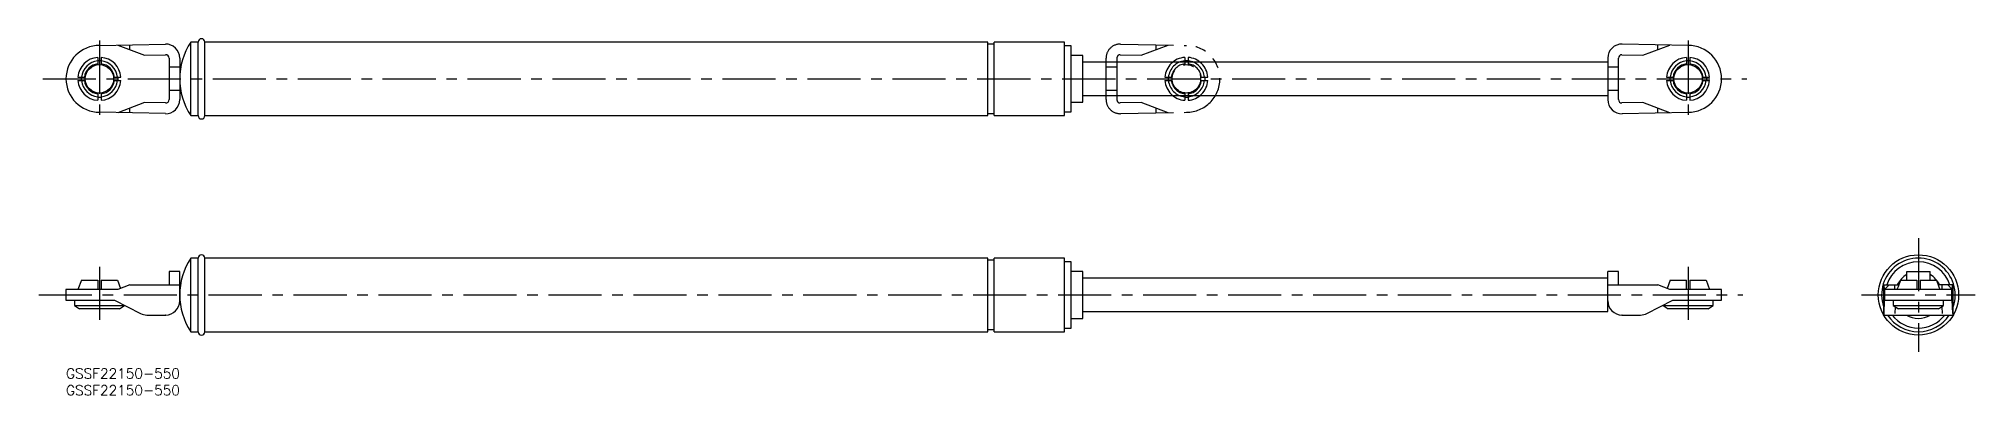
# Model space of a CAD drawing. Extents: x -8 to 571, y -8 to 99.
import ezdxf

# ---------------------------------------------------------------- set-up
doc = ezdxf.new("R2010")
doc.units = 0
doc.header["$LTSCALE"] = 0.5
doc.linetypes.add('CENTER', pattern=[50.8, 31.75, -6.35, 6.35, -6.35])
doc.linetypes.add('PHANTOM', pattern=[63.5, 31.75, -6.35, 6.35, -6.35, 6.35, -6.35])
for name, color, linetype in [('MSM_CENTER', 1, 'CENTER'), ('MSM_CONTINUOUS', 7, 'CONTINUOUS'), ('MSM_IMAGINARY', 6, 'PHANTOM'), ('MSM_PART_NUMBER', 7, 'CONTINUOUS')]:
    doc.layers.add(name, color=color, linetype=linetype)
doc.styles.get("Standard").update_dxf_attribs({"font": 'txt.shx', "height": 3, "bigfont": 'bigfont.shx'})

msp = doc.modelspace()

# ---------------------------------------------------------------- linework, layer by layer
at = {"layer": 'MSM_CENTER'}
for p, q in [((10, 98.04), (10, 75.17)), ((485, 98.04), (485, 75.17)), ((-6.93, 86.61), (502.54, 86.61)), ((553.86, 39), (553.86, 5)), ((10, 30.4), (10, 13.8)), ((485, 30.4), (485, 13.8)), ((-8.15, 22), (501.32, 22)), ((536.86, 22), (570.86, 22))]:
    msp.add_line(p, q, dxfattribs=at)
at = {"layer": 'MSM_CONTINUOUS'}
for p, q in [((9.5, 93.02), (9.5, 90.83)), ((10, 96.61), (29.71, 97.02)), ((10.5, 93.02), (10.5, 90.83)), ((15.5, 96.72), (23.5, 93.69)), ((19.09, 95.36), (19.09, 96.8)), ((23.5, 93.69), (29.78, 93.82)), ((30.8, 92.82), (30.8, 80.39)), ((34, 92.82), (34, 80.39)), ((39.5, 97.61), (37.3, 97.61)), ((37.3, 75.61), (37.3, 97.61)), ((39.5, 75.61), (39.5, 97.61)), ((275.6, 97.61), (41.5, 97.61)), ((41.5, 75.61), (41.5, 97.61)), ((275.6, 75.61), (275.6, 97.61)), ((277.5, 96.96), (275.6, 96.96)), ((298.5, 97.61), (277.5, 97.61)), ((277.5, 75.61), (277.5, 97.61)), ((298.5, 75.61), (298.5, 97.61)), ((300.5, 96.51), (298.5, 96.51)), ((300.5, 76.71), (300.5, 96.51)), ((304, 93.61), (300.5, 93.61)), ((304, 79.61), (304, 93.61)), ((461, 92.82), (461, 80.39)), ((464.2, 80.39), (464.2, 92.82)), ((465.22, 93.82), (471.5, 93.69)), ((485, 96.61), (465.29, 97.02)), ((471.5, 93.69), (479.5, 96.72)), ((475.91, 95.36), (475.91, 96.8)), ((484.5, 93.02), (484.5, 90.83)), ((485.5, 93.02), (485.5, 90.83)), ((3.58, 87.11), (5.78, 87.11)), ((4.52, 87.11), (4.5, 86.61)), ((9.5, 92.08), (10, 92.11)), ((10, 92.11), (10.5, 92.08)), ((14.22, 87.11), (16.42, 87.11)), ((15.48, 87.11), (15.5, 86.61)), ((34, 90.11), (30.8, 90.11)), ((461, 91.61), (304, 91.61)), ((464.2, 90.11), (461, 90.11)), ((478.58, 87.11), (480.78, 87.11)), ((479.52, 87.11), (479.5, 86.61)), ((484.5, 92.08), (485, 92.11)), ((485, 92.11), (485.5, 92.08)), ((489.22, 87.11), (491.42, 87.11)), ((490.48, 87.11), (490.5, 86.61)), ((3.58, 86.11), (5.78, 86.11)), ((4.5, 86.61), (4.52, 86.11)), ((9.5, 82.39), (9.5, 80.19)), ((9.5, 81.13), (10, 81.11)), ((10, 81.11), (10.5, 81.13)), ((10.5, 82.39), (10.5, 80.19)), ((14.22, 86.11), (16.42, 86.11)), ((15.5, 86.61), (15.48, 86.11)), ((34, 83.11), (30.8, 83.11)), ((304, 81.61), (461, 81.61)), ((464.2, 83.11), (461, 83.11)), ((478.58, 86.11), (480.78, 86.11)), ((479.5, 86.61), (479.52, 86.11)), ((484.5, 82.39), (484.5, 80.19)), ((484.5, 81.13), (485, 81.11)), ((485, 81.11), (485.5, 81.13)), ((485.5, 82.39), (485.5, 80.19)), ((489.22, 86.11), (491.42, 86.11)), ((490.5, 86.61), (490.48, 86.11)), ((29.71, 76.2), (10, 76.61)), ((23.5, 79.53), (15.5, 76.49)), ((19.09, 76.42), (19.09, 77.85)), ((29.78, 79.39), (23.5, 79.53)), ((37.3, 75.61), (39.5, 75.61)), ((41.5, 75.61), (275.6, 75.61)), ((275.6, 76.26), (277.5, 76.26)), ((277.5, 75.61), (298.5, 75.61)), ((298.5, 76.71), (300.5, 76.71)), ((300.5, 79.61), (304, 79.61)), ((471.5, 79.53), (465.22, 79.39)), ((465.29, 76.2), (485, 76.61)), ((479.5, 76.49), (471.5, 79.53)), ((475.91, 76.42), (475.91, 77.85)), ((34, 29), (30.8, 29)), ((30.8, 29), (30.8, 25)), ((34, 20.2), (34, 29)), ((39.5, 33), (37.3, 33)), ((37.3, 11), (37.3, 33)), ((39.5, 11), (39.5, 33)), ((275.6, 33), (41.5, 33)), ((41.5, 11), (41.5, 33)), ((275.6, 11), (275.6, 33)), ((277.5, 32.35), (275.6, 32.35)), ((298.5, 33), (277.5, 33)), ((277.5, 11), (277.5, 33)), ((298.5, 11), (298.5, 33)), ((300.5, 31.9), (298.5, 31.9)), ((300.5, 12.1), (300.5, 31.9)), ((304, 29), (300.5, 29)), ((304, 15), (304, 29)), ((461, 17), (461, 29)), ((464.2, 29), (461, 29)), ((464.2, 25), (464.2, 29)), ((550.36, 26.4), (550.36, 29)), ((550.36, 29), (557.36, 29)), ((557.36, 26.4), (557.36, 29)), ((15.5, 23.6), (0, 23.6)), ((0, 23.6), (0, 20.4)), ((4.62, 26.4), (3.58, 23.6)), ((4.62, 26.4), (9.5, 26.4)), ((9.5, 26.4), (9.5, 23.6)), ((10.5, 26.4), (15.38, 26.4)), ((10.5, 26.4), (10.5, 23.6)), ((15.38, 26.4), (16.3, 23.91)), ((19.09, 25), (15.5, 23.6)), ((19.09, 25), (34, 25)), ((461, 27), (304, 27)), ((461, 25), (475.91, 25)), ((479.5, 23.6), (475.91, 25)), ((479.62, 26.4), (478.7, 23.91)), ((495, 23.6), (479.5, 23.6)), ((479.62, 26.4), (484.5, 26.4)), ((484.5, 23.6), (484.5, 26.4)), ((485.5, 26.4), (490.38, 26.4)), ((485.5, 26.4), (485.5, 23.6)), ((490.38, 26.4), (491.42, 23.6)), ((495, 20.4), (495, 23.6)), ((543.45, 25), (543.45, 16)), ((543.45, 25), (547.96, 25)), ((543.45, 25), (543.45, 25)), ((543.75, 23.6), (543.67, 25)), ((545.11, 25), (543.75, 23.6)), ((563.98, 23.6), (543.75, 23.6)), ((543.86, 20.4), (543.86, 23.6)), ((546.78, 23.6), (546.78, 25)), ((547.77, 24.47), (547.44, 23.6)), ((548.48, 26.4), (547.77, 24.47)), ((548.48, 26.4), (553.36, 26.4)), ((553.36, 26.4), (553.36, 23.6)), ((554.36, 26.4), (559.24, 26.4)), ((554.36, 26.4), (554.36, 23.6)), ((559.24, 26.4), (559.96, 24.47)), ((564.27, 25), (559.76, 25)), ((559.96, 24.47), (560.28, 23.6)), ((560.94, 23.6), (560.94, 25)), ((562.61, 25), (563.98, 23.6)), ((563.86, 20.4), (563.86, 23.6)), ((563.98, 23.6), (564.05, 25)), ((564.27, 16), (564.27, 25)), ((564.27, 25), (564.27, 25)), ((0, 20.4), (14.54, 20.4)), ((2.5, 20.4), (2.5, 18.8)), ((2.5, 18.8), (4, 17.8)), ((2.5, 18.8), (17.5, 18.8)), ((16, 17.8), (4, 17.8)), ((14.54, 20.4), (22.3, 16.46)), ((16, 17.8), (17.5, 18.8)), ((17.5, 18.8), (17.5, 18.9)), ((472.7, 16.46), (480.46, 20.4)), ((477.5, 18.9), (477.5, 18.8)), ((477.5, 18.8), (479, 17.8)), ((477.5, 18.8), (492.5, 18.8)), ((491, 17.8), (479, 17.8)), ((480.46, 20.4), (495, 20.4)), ((491, 17.8), (492.5, 18.8)), ((492.5, 18.8), (492.5, 20.4)), ((543.6, 16.46), (543.77, 20.4)), ((543.77, 20.4), (563.96, 20.4)), ((546.36, 20.4), (546.36, 18.8)), ((546.36, 18.8), (547.86, 17.8)), ((546.36, 18.8), (561.36, 18.8)), ((546.89, 18.45), (546.81, 16.46)), ((559.86, 17.8), (547.86, 17.8)), ((559.86, 17.8), (561.36, 18.8)), ((560.83, 18.45), (560.92, 16.46)), ((561.36, 18.8), (561.36, 20.4)), ((564.12, 16.46), (563.96, 20.4)), ((24.2, 16), (29.71, 16)), ((29.8, 16), (29.71, 16)), ((275.6, 11.65), (277.5, 11.65)), ((298.5, 12.1), (300.5, 12.1)), ((300.5, 15), (304, 15)), ((304, 17), (461, 17)), ((465.29, 16), (465.2, 16)), ((465.29, 16), (470.8, 16)), ((543.45, 16), (564.27, 16)), ((543.45, 16), (543.45, 16)), ((543.56, 16), (543.57, 16)), ((543.57, 16.02), (543.58, 16.03)), ((543.57, 16.01), (543.57, 16.02)), ((543.57, 16), (543.57, 16.01)), ((543.57, 16.01), (543.57, 16.01)), ((543.57, 16), (543.57, 16)), ((543.58, 16.11), (543.59, 16.13)), ((543.58, 16.09), (543.58, 16.11)), ((543.58, 16.07), (543.58, 16.09)), ((543.58, 16.06), (543.58, 16.07)), ((543.58, 16.04), (543.58, 16.06)), ((543.58, 16.03), (543.58, 16.04)), ((543.59, 16.25), (543.6, 16.28)), ((543.59, 16.22), (543.59, 16.25)), ((543.59, 16.2), (543.59, 16.22)), ((543.59, 16.17), (543.59, 16.2)), ((543.59, 16.15), (543.59, 16.17)), ((543.59, 16.13), (543.59, 16.15)), ((543.6, 16.42), (543.6, 16.46)), ((543.6, 16.38), (543.6, 16.42)), ((543.6, 16.35), (543.6, 16.38)), ((543.6, 16.31), (543.6, 16.35)), ((543.6, 16.28), (543.6, 16.31)), ((564.12, 16.46), (564.12, 16.42)), ((564.12, 16.42), (564.12, 16.38)), ((564.12, 16.38), (564.12, 16.35)), ((564.12, 16.35), (564.12, 16.31)), ((564.12, 16.31), (564.12, 16.28)), ((564.12, 16.28), (564.13, 16.25)), ((564.13, 16.25), (564.13, 16.22)), ((564.13, 16.22), (564.13, 16.2)), ((564.13, 16.2), (564.13, 16.17)), ((564.13, 16.17), (564.13, 16.15)), ((564.13, 16.15), (564.14, 16.13)), ((564.14, 16.13), (564.14, 16.11)), ((564.14, 16.11), (564.14, 16.09)), ((564.14, 16.09), (564.14, 16.07)), ((564.14, 16.07), (564.14, 16.06)), ((564.14, 16.06), (564.14, 16.04)), ((564.14, 16.04), (564.15, 16.03)), ((564.15, 16.03), (564.15, 16.02)), ((564.15, 16.02), (564.15, 16.01)), ((564.15, 16.01), (564.15, 16.01)), ((564.15, 16.01), (564.15, 16)), ((564.15, 16), (564.15, 16)), ((564.15, 16), (564.16, 16)), ((564.27, 16), (564.27, 16)), ((37.3, 11), (39.5, 11)), ((41.5, 11), (275.6, 11)), ((277.5, 11), (298.5, 11))]:
    msp.add_line(p, q, dxfattribs=at)
for centre, radius in [((10, 86.61), 4.25), ((485, 86.61), 4.25), ((553.86, 22), 12)]:
    msp.add_circle(centre, radius, dxfattribs=at)
for centre, radius, start, end in [((40.5, 97.61), 1, 0, 180), ((10, 86.61), 10, 90, 270), ((10, 86.61), 6.44, 94.45407, 175.54593), ((10, 86.61), 6.44, 4.45407, 85.54593), ((29.8, 92.82), 4.2, 0, 91.19349), ((29.8, 92.82), 1, 0, 91.19349), ((54, 86.61), 20, 146.63299, 213.36701), ((465.2, 92.82), 4.2, 88.80651, 180), ((465.2, 92.82), 1, 88.80651, 180), ((485, 86.61), 6.44, 94.45407, 175.54593), ((485, 86.61), 10, 270, 90), ((485, 86.61), 6.44, 4.45407, 85.54593), ((10, 86.61), 5.4, 95.31277, 174.68723), ((10, 86.61), 4.5, 96.37937, 173.62063), ((10, 86.61), 5.4, 5.31277, 84.68723), ((10, 86.61), 4.5, 6.37937, 83.62063), ((485, 86.61), 5.4, 95.31277, 174.68723), ((485, 86.61), 4.5, 96.37937, 173.62063), ((485, 86.61), 5.4, 5.31277, 84.68723), ((485, 86.61), 4.5, 6.37937, 83.62063), ((10, 86.61), 6.44, 184.45407, 265.54593), ((10, 86.61), 5.4, 185.31277, 264.68723), ((10, 86.61), 4.5, 186.37937, 263.62063), ((10, 86.61), 5.4, 275.31277, 354.68723), ((10, 86.61), 6.44, 274.45407, 355.54593), ((10, 86.61), 4.5, 276.37937, 353.62063), ((485, 86.61), 6.44, 184.45407, 265.54593), ((485, 86.61), 5.4, 185.31277, 264.68723), ((485, 86.61), 4.5, 186.37937, 263.62063), ((485, 86.61), 5.4, 275.31277, 354.68723), ((485, 86.61), 6.44, 274.45407, 355.54593), ((485, 86.61), 4.5, 276.37937, 353.62063), ((29.8, 80.39), 4.2, 268.80651, 0), ((29.8, 80.39), 1, 268.80651, 0), ((40.5, 75.61), 1, 180, 0), ((465.2, 80.39), 4.2, 180, 271.19349), ((465.2, 80.39), 1, 180, 271.19349), ((54, 22), 20, 146.63299, 213.36701), ((40.5, 33), 1, 0, 180), ((553.86, 22), 11, 341.17491, 198.82509), ((553.86, 22), 9.9, 17.6397, 162.3603), ((553.86, 22), 7, 120, 154.62307), ((553.86, 22), 7, 25.37693, 60), ((29.8, 20.2), 4.2, 270, 0), ((465.2, 20.2), 4.2, 180, 270), ((24.2, 20.2), 4.2, 243.03406, 270), ((470.8, 20.2), 4.2, 270, 296.96594), ((553.86, 22), 11, 213.05573, 326.94427), ((553.86, 22), 9.9, 217.3052, 322.6948), ((553.86, 22), 7, 238.99728, 301.00272), ((40.5, 11), 1, 180, 0)]:
    msp.add_arc(centre, radius, start, end, dxfattribs=at)
at = {"layer": 'MSM_IMAGINARY'}
for p, q in [((311, 80.39), (311, 92.82)), ((314.2, 92.82), (314.2, 80.39)), ((315.22, 93.82), (321.5, 93.69)), ((315.29, 97.02), (335, 96.61)), ((321.5, 93.69), (329.5, 96.72)), ((325.91, 95.36), (325.91, 96.8)), ((334.5, 93.02), (334.5, 90.83)), ((335.5, 93.02), (335.5, 90.83)), ((314.2, 90.11), (311, 90.11)), ((328.58, 87.11), (330.78, 87.11)), ((329.52, 87.11), (329.5, 86.61)), ((334.5, 92.08), (335, 92.11)), ((335, 92.11), (335.5, 92.08)), ((339.22, 87.11), (341.42, 87.11)), ((340.48, 87.11), (340.5, 86.61)), ((314.2, 83.11), (311, 83.11)), ((328.58, 86.11), (330.78, 86.11)), ((329.5, 86.61), (329.52, 86.11)), ((334.5, 82.39), (334.5, 80.19)), ((334.5, 81.13), (335, 81.11)), ((335, 81.11), (335.5, 81.13)), ((335.5, 82.39), (335.5, 80.19)), ((339.22, 86.11), (341.42, 86.11)), ((340.5, 86.61), (340.48, 86.11)), ((321.5, 79.53), (315.22, 79.39)), ((315.29, 76.2), (335, 76.61)), ((329.5, 76.49), (321.5, 79.53)), ((325.91, 76.42), (325.91, 77.85))]:
    msp.add_line(p, q, dxfattribs=at)
msp.add_circle((335, 86.61), 4.25, dxfattribs=at)
for centre, radius, start, end in [((315.2, 92.82), 4.2, 88.80651, 180), ((315.2, 92.82), 1, 88.80651, 180), ((335, 86.61), 6.44, 94.45407, 175.54593), ((335, 86.61), 10, 270, 90), ((335, 86.61), 6.44, 4.45407, 85.54593), ((335, 86.61), 5.4, 95.31277, 174.68723), ((335, 86.61), 4.5, 96.37937, 173.62063), ((335, 86.61), 5.4, 5.31277, 84.68723), ((335, 86.61), 4.5, 6.37937, 83.62063), ((335, 86.61), 6.44, 184.45407, 265.54593), ((335, 86.61), 5.4, 185.31277, 264.68723), ((335, 86.61), 4.5, 186.37937, 263.62063), ((335, 86.61), 5.4, 275.31277, 354.68723), ((335, 86.61), 6.44, 274.45407, 355.54593), ((335, 86.61), 4.5, 276.37937, 353.62063), ((315.2, 80.39), 4.2, 180, 271.19349), ((315.2, 80.39), 1, 180, 271.19349)]:
    msp.add_arc(centre, radius, start, end, dxfattribs=at)

# ---------------------------------------------------------------- texts
at = {"layer": 'MSM_PART_NUMBER', "char_height": 3, "width": 121.0942, "attachment_point": 1}
for insert in [(0, 0), (0, -5)]:
    msp.add_mtext('{GSSF22150-550}', dxfattribs=dict(at, insert=insert))

doc.saveas('drawing.dxf')
